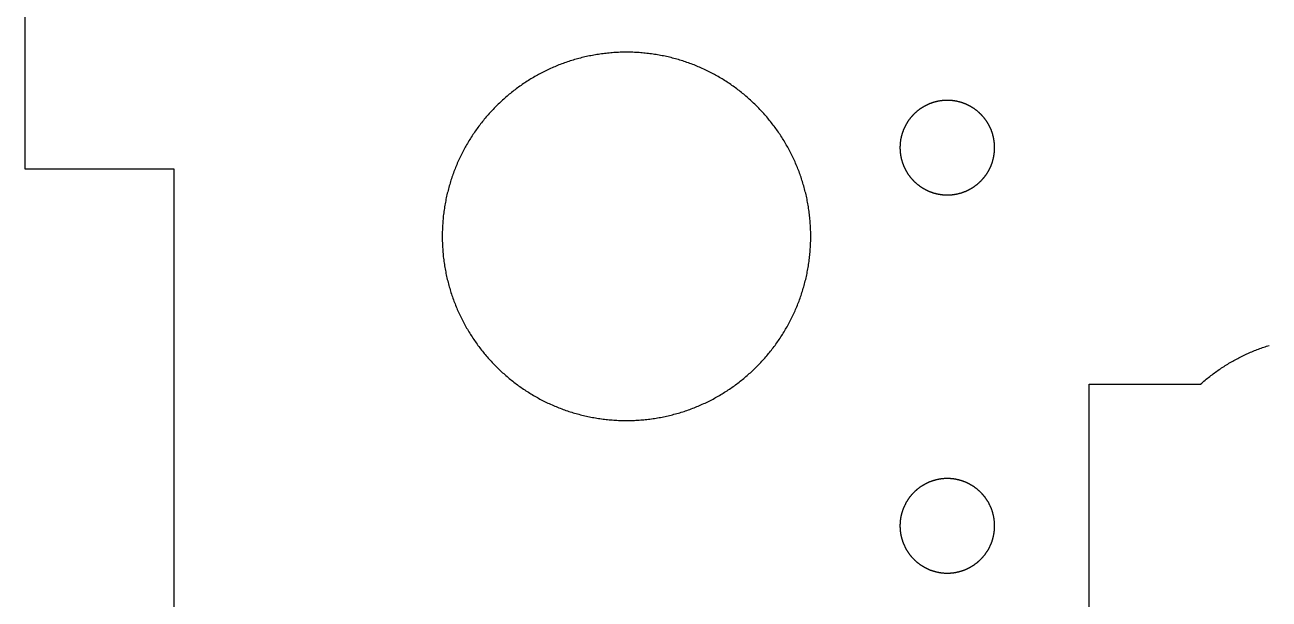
# Model space of a CAD drawing. Extents: x -13 to 42, y 40.2 to 95.2.
# Drawn here: x -13 to 13.3, y 66.2 to 78.35 of the extents above; entities that cross this region are included whole.
import ezdxf

# ---------------------------------------------------------------- set-up
doc = ezdxf.new("R2010")
doc.units = 0
doc.layers.get('0').update_dxf_attribs({"linetype": 'CONTINUOUS'})

msp = doc.modelspace()

# ---------------------------------------------------------------- linework, layer by layer
at = {"color": 7}
for points in [[(11, 92.25), (11, 95.25), (-13, 95.25), (-13, 75.3), (-9.85, 75.3), (-9.85, 60.2), (-13, 60.2), (-13, 47.25), (5, 47.25), (5, 44.25)], [(-1.067, 77.689), (-1.099, 77.682), (-1.13, 77.675), (-1.162, 77.668), (-1.193, 77.661), (-1.224, 77.653), (-1.255, 77.645), (-1.287, 77.637), (-1.318, 77.629), (-1.348, 77.62), (-1.379, 77.611), (-1.41, 77.602), (-1.44, 77.593), (-1.471, 77.583), (-1.501, 77.573), (-1.531, 77.563), (-1.561, 77.553), (-1.591, 77.542), (-1.621, 77.532), (-1.651, 77.521), (-1.681, 77.509), (-1.71, 77.498), (-1.74, 77.486), (-1.769, 77.474), (-1.798, 77.462)], [(-0.282, 77.768), (-0.316, 77.768), (-0.349, 77.767), (-0.383, 77.767), (-0.416, 77.766), (-0.449, 77.764), (-0.483, 77.763), (-0.516, 77.761), (-0.549, 77.759), (-0.582, 77.757), (-0.615, 77.754), (-0.648, 77.751), (-0.68, 77.748), (-0.713, 77.744), (-0.746, 77.741), (-0.778, 77.737), (-0.811, 77.732), (-0.843, 77.728), (-0.875, 77.723), (-0.907, 77.718), (-0.94, 77.713), (-0.972, 77.707), (-1.003, 77.701), (-1.035, 77.695), (-1.067, 77.689)], [(0.503, 77.689), (0.471, 77.695), (0.439, 77.701), (0.407, 77.707), (0.375, 77.713), (0.343, 77.718), (0.311, 77.723), (0.279, 77.728), (0.246, 77.732), (0.214, 77.737), (0.181, 77.741), (0.149, 77.744), (0.116, 77.748), (0.083, 77.751), (0.051, 77.754), (0.018, 77.757), (-0.015, 77.759), (-0.048, 77.761), (-0.082, 77.763), (-0.115, 77.764), (-0.148, 77.766), (-0.182, 77.767), (-0.215, 77.767), (-0.248, 77.768), (-0.282, 77.768)], [(1.234, 77.462), (1.205, 77.474), (1.176, 77.486), (1.146, 77.498), (1.117, 77.509), (1.087, 77.521), (1.057, 77.532), (1.027, 77.542), (0.997, 77.553), (0.967, 77.563), (0.937, 77.573), (0.907, 77.583), (0.876, 77.593), (0.846, 77.602), (0.815, 77.611), (0.784, 77.62), (0.753, 77.629), (0.722, 77.637), (0.691, 77.645), (0.66, 77.653), (0.629, 77.661), (0.598, 77.668), (0.566, 77.675), (0.535, 77.682), (0.503, 77.689)], [(-1.798, 77.462), (-1.827, 77.449), (-1.856, 77.437), (-1.885, 77.424), (-1.914, 77.411), (-1.942, 77.397), (-1.971, 77.384), (-1.999, 77.37), (-2.027, 77.356), (-2.055, 77.342), (-2.083, 77.327), (-2.111, 77.313), (-2.139, 77.298), (-2.166, 77.283), (-2.194, 77.267), (-2.221, 77.252), (-2.248, 77.236), (-2.275, 77.22), (-2.302, 77.204), (-2.328, 77.188), (-2.355, 77.171), (-2.381, 77.154), (-2.408, 77.137), (-2.434, 77.12), (-2.46, 77.103)], [(1.896, 77.103), (1.87, 77.12), (1.844, 77.137), (1.817, 77.154), (1.791, 77.171), (1.764, 77.188), (1.738, 77.204), (1.711, 77.22), (1.684, 77.236), (1.657, 77.252), (1.629, 77.267), (1.602, 77.283), (1.575, 77.298), (1.547, 77.313), (1.519, 77.327), (1.491, 77.342), (1.463, 77.356), (1.435, 77.37), (1.407, 77.384), (1.378, 77.397), (1.35, 77.411), (1.321, 77.424), (1.292, 77.437), (1.263, 77.449), (1.234, 77.462)], [(-2.46, 77.103), (-2.486, 77.085), (-2.511, 77.067), (-2.537, 77.049), (-2.562, 77.031), (-2.587, 77.013), (-2.613, 76.994), (-2.637, 76.975), (-2.662, 76.956), (-2.687, 76.937), (-2.711, 76.918), (-2.736, 76.898), (-2.76, 76.879), (-2.784, 76.859), (-2.807, 76.838), (-2.831, 76.818), (-2.855, 76.798), (-2.878, 76.777), (-2.901, 76.756), (-2.924, 76.735), (-2.947, 76.714), (-2.969, 76.692), (-2.992, 76.671), (-3.014, 76.649), (-3.036, 76.627)], [(2.472, 76.627), (2.45, 76.649), (2.428, 76.671), (2.405, 76.692), (2.383, 76.714), (2.36, 76.735), (2.337, 76.756), (2.314, 76.777), (2.29, 76.798), (2.267, 76.818), (2.243, 76.838), (2.219, 76.859), (2.196, 76.879), (2.171, 76.898), (2.147, 76.918), (2.123, 76.937), (2.098, 76.956), (2.073, 76.975), (2.048, 76.994), (2.023, 77.013), (1.998, 77.031), (1.973, 77.049), (1.947, 77.067), (1.921, 77.085), (1.896, 77.103)], [(-3.036, 76.627), (-3.058, 76.605), (-3.08, 76.583), (-3.102, 76.56), (-3.123, 76.538), (-3.144, 76.515), (-3.165, 76.492), (-3.186, 76.469), (-3.207, 76.445), (-3.227, 76.422), (-3.248, 76.398), (-3.268, 76.374), (-3.288, 76.351), (-3.307, 76.326), (-3.327, 76.302), (-3.346, 76.278), (-3.366, 76.253), (-3.384, 76.228), (-3.403, 76.203), (-3.422, 76.178), (-3.44, 76.153), (-3.458, 76.128), (-3.476, 76.102), (-3.494, 76.076), (-3.512, 76.051)], [(2.948, 76.051), (2.93, 76.076), (2.912, 76.102), (2.894, 76.128), (2.876, 76.153), (2.858, 76.178), (2.839, 76.203), (2.82, 76.228), (2.801, 76.253), (2.782, 76.278), (2.763, 76.302), (2.743, 76.326), (2.723, 76.351), (2.704, 76.374), (2.683, 76.398), (2.663, 76.422), (2.643, 76.445), (2.622, 76.469), (2.601, 76.492), (2.58, 76.515), (2.559, 76.538), (2.537, 76.56), (2.516, 76.583), (2.494, 76.605), (2.472, 76.627)], [(5.941, 76.579), (5.934, 76.575), (5.928, 76.57), (5.921, 76.565), (5.915, 76.561), (5.908, 76.556), (5.902, 76.551), (5.895, 76.547), (5.889, 76.542), (5.883, 76.537), (5.876, 76.532), (5.87, 76.527), (5.864, 76.522), (5.858, 76.517), (5.852, 76.511), (5.846, 76.506), (5.84, 76.501), (5.834, 76.496), (5.828, 76.49), (5.822, 76.485), (5.816, 76.479), (5.81, 76.474), (5.804, 76.468), (5.799, 76.463), (5.793, 76.457)], [(6.111, 76.671), (6.103, 76.668), (6.096, 76.665), (6.088, 76.662), (6.081, 76.658), (6.074, 76.655), (6.066, 76.651), (6.059, 76.648), (6.052, 76.644), (6.045, 76.641), (6.038, 76.637), (6.03, 76.633), (6.023, 76.629), (6.016, 76.625), (6.009, 76.621), (6.002, 76.618), (5.995, 76.613), (5.988, 76.609), (5.981, 76.605), (5.975, 76.601), (5.968, 76.597), (5.961, 76.592), (5.954, 76.588), (5.948, 76.584), (5.941, 76.579)], [(6.298, 76.73), (6.29, 76.728), (6.282, 76.726), (6.274, 76.724), (6.266, 76.722), (6.258, 76.721), (6.25, 76.719), (6.242, 76.716), (6.234, 76.714), (6.226, 76.712), (6.218, 76.71), (6.21, 76.707), (6.203, 76.705), (6.195, 76.703), (6.187, 76.7), (6.179, 76.697), (6.172, 76.695), (6.164, 76.692), (6.156, 76.689), (6.149, 76.686), (6.141, 76.684), (6.133, 76.681), (6.126, 76.678), (6.118, 76.675), (6.111, 76.671)], [(6.5, 76.75), (6.491, 76.75), (6.483, 76.75), (6.474, 76.75), (6.466, 76.749), (6.457, 76.749), (6.449, 76.749), (6.44, 76.748), (6.432, 76.748), (6.423, 76.747), (6.415, 76.746), (6.406, 76.746), (6.398, 76.745), (6.389, 76.744), (6.381, 76.743), (6.373, 76.742), (6.364, 76.741), (6.356, 76.74), (6.348, 76.738), (6.339, 76.737), (6.331, 76.736), (6.323, 76.734), (6.315, 76.733), (6.307, 76.731), (6.298, 76.73)], [(6.702, 76.73), (6.693, 76.731), (6.685, 76.733), (6.677, 76.734), (6.669, 76.736), (6.661, 76.737), (6.652, 76.738), (6.644, 76.74), (6.636, 76.741), (6.627, 76.742), (6.619, 76.743), (6.611, 76.744), (6.602, 76.745), (6.594, 76.746), (6.585, 76.746), (6.577, 76.747), (6.568, 76.748), (6.56, 76.748), (6.551, 76.749), (6.543, 76.749), (6.534, 76.749), (6.526, 76.75), (6.517, 76.75), (6.509, 76.75), (6.5, 76.75)], [(6.889, 76.671), (6.882, 76.675), (6.874, 76.678), (6.867, 76.681), (6.859, 76.684), (6.851, 76.686), (6.844, 76.689), (6.836, 76.692), (6.828, 76.695), (6.821, 76.697), (6.813, 76.7), (6.805, 76.703), (6.797, 76.705), (6.79, 76.707), (6.782, 76.71), (6.774, 76.712), (6.766, 76.714), (6.758, 76.716), (6.75, 76.719), (6.742, 76.721), (6.734, 76.722), (6.726, 76.724), (6.718, 76.726), (6.71, 76.728), (6.702, 76.73)], [(7.059, 76.579), (7.052, 76.584), (7.046, 76.588), (7.039, 76.592), (7.032, 76.597), (7.025, 76.601), (7.019, 76.605), (7.012, 76.609), (7.005, 76.613), (6.998, 76.618), (6.991, 76.621), (6.984, 76.625), (6.977, 76.629), (6.97, 76.633), (6.962, 76.637), (6.955, 76.641), (6.948, 76.644), (6.941, 76.648), (6.934, 76.651), (6.926, 76.655), (6.919, 76.658), (6.912, 76.662), (6.904, 76.665), (6.897, 76.668), (6.889, 76.671)], [(7.207, 76.457), (7.201, 76.463), (7.196, 76.468), (7.19, 76.474), (7.184, 76.479), (7.178, 76.485), (7.172, 76.49), (7.166, 76.496), (7.16, 76.501), (7.154, 76.506), (7.148, 76.511), (7.142, 76.517), (7.136, 76.522), (7.13, 76.527), (7.124, 76.532), (7.117, 76.537), (7.111, 76.542), (7.105, 76.547), (7.098, 76.551), (7.092, 76.556), (7.085, 76.561), (7.079, 76.565), (7.072, 76.57), (7.066, 76.575), (7.059, 76.579)], [(5.671, 76.309), (5.666, 76.302), (5.662, 76.296), (5.658, 76.289), (5.653, 76.282), (5.649, 76.275), (5.645, 76.269), (5.641, 76.262), (5.637, 76.255), (5.632, 76.248), (5.629, 76.241), (5.625, 76.234), (5.621, 76.227), (5.617, 76.22), (5.613, 76.212), (5.609, 76.205), (5.606, 76.198), (5.602, 76.191), (5.599, 76.184), (5.595, 76.176), (5.592, 76.169), (5.588, 76.162), (5.585, 76.154), (5.582, 76.147), (5.579, 76.139)], [(5.793, 76.457), (5.787, 76.451), (5.782, 76.446), (5.776, 76.44), (5.771, 76.434), (5.765, 76.428), (5.76, 76.422), (5.754, 76.416), (5.749, 76.41), (5.744, 76.404), (5.739, 76.398), (5.733, 76.392), (5.728, 76.386), (5.723, 76.38), (5.718, 76.374), (5.713, 76.367), (5.708, 76.361), (5.703, 76.355), (5.699, 76.348), (5.694, 76.342), (5.689, 76.335), (5.684, 76.329), (5.68, 76.322), (5.675, 76.316), (5.671, 76.309)], [(7.329, 76.309), (7.325, 76.316), (7.32, 76.322), (7.316, 76.329), (7.311, 76.335), (7.306, 76.342), (7.301, 76.348), (7.297, 76.355), (7.292, 76.361), (7.287, 76.367), (7.282, 76.374), (7.277, 76.38), (7.272, 76.386), (7.267, 76.392), (7.261, 76.398), (7.256, 76.404), (7.251, 76.41), (7.246, 76.416), (7.24, 76.422), (7.235, 76.428), (7.229, 76.434), (7.224, 76.44), (7.218, 76.446), (7.213, 76.451), (7.207, 76.457)], [(7.421, 76.139), (7.418, 76.147), (7.415, 76.154), (7.412, 76.162), (7.408, 76.169), (7.405, 76.176), (7.401, 76.184), (7.398, 76.191), (7.394, 76.198), (7.391, 76.205), (7.387, 76.212), (7.383, 76.22), (7.379, 76.227), (7.375, 76.234), (7.371, 76.241), (7.368, 76.248), (7.363, 76.255), (7.359, 76.262), (7.355, 76.269), (7.351, 76.275), (7.347, 76.282), (7.342, 76.289), (7.338, 76.296), (7.334, 76.302), (7.329, 76.309)], [(-3.512, 76.051), (-3.529, 76.025), (-3.546, 75.999), (-3.563, 75.972), (-3.58, 75.946), (-3.597, 75.919), (-3.613, 75.893), (-3.629, 75.866), (-3.645, 75.839), (-3.661, 75.812), (-3.677, 75.784), (-3.692, 75.757), (-3.707, 75.73), (-3.722, 75.702), (-3.737, 75.674), (-3.751, 75.646), (-3.765, 75.618), (-3.779, 75.59), (-3.793, 75.562), (-3.807, 75.533), (-3.82, 75.505), (-3.833, 75.476), (-3.846, 75.447), (-3.859, 75.418), (-3.871, 75.389)], [(3.307, 75.389), (3.294, 75.418), (3.282, 75.447), (3.269, 75.476), (3.256, 75.505), (3.242, 75.533), (3.229, 75.562), (3.215, 75.59), (3.201, 75.618), (3.187, 75.646), (3.172, 75.674), (3.158, 75.702), (3.143, 75.73), (3.128, 75.757), (3.112, 75.784), (3.097, 75.812), (3.081, 75.839), (3.065, 75.866), (3.049, 75.893), (3.033, 75.919), (3.016, 75.946), (2.999, 75.972), (2.982, 75.999), (2.965, 76.025), (2.948, 76.051)], [(5.579, 76.139), (5.575, 76.132), (5.572, 76.124), (5.569, 76.117), (5.566, 76.109), (5.564, 76.101), (5.561, 76.094), (5.558, 76.086), (5.555, 76.078), (5.553, 76.071), (5.55, 76.063), (5.547, 76.055), (5.545, 76.047), (5.543, 76.04), (5.54, 76.032), (5.538, 76.024), (5.536, 76.016), (5.534, 76.008), (5.531, 76), (5.529, 75.992), (5.528, 75.984), (5.526, 75.976), (5.524, 75.968), (5.522, 75.96), (5.52, 75.952)], [(7.48, 75.952), (7.478, 75.96), (7.476, 75.968), (7.474, 75.976), (7.472, 75.984), (7.471, 75.992), (7.469, 76), (7.466, 76.008), (7.464, 76.016), (7.462, 76.024), (7.46, 76.032), (7.457, 76.04), (7.455, 76.047), (7.453, 76.055), (7.45, 76.063), (7.447, 76.071), (7.445, 76.078), (7.442, 76.086), (7.439, 76.094), (7.436, 76.101), (7.434, 76.109), (7.431, 76.117), (7.428, 76.124), (7.425, 76.132), (7.421, 76.139)], [(5.52, 75.952), (5.519, 75.943), (5.517, 75.935), (5.516, 75.927), (5.514, 75.919), (5.513, 75.911), (5.512, 75.902), (5.51, 75.894), (5.509, 75.886), (5.508, 75.877), (5.507, 75.869), (5.506, 75.861), (5.505, 75.852), (5.504, 75.844), (5.504, 75.835), (5.503, 75.827), (5.502, 75.818), (5.502, 75.81), (5.501, 75.801), (5.501, 75.793), (5.501, 75.784), (5.5, 75.776), (5.5, 75.767), (5.5, 75.759), (5.5, 75.75)], [(7.5, 75.75), (7.5, 75.759), (7.5, 75.767), (7.5, 75.776), (7.499, 75.784), (7.499, 75.793), (7.499, 75.801), (7.498, 75.81), (7.498, 75.818), (7.497, 75.827), (7.496, 75.835), (7.496, 75.844), (7.495, 75.852), (7.494, 75.861), (7.493, 75.869), (7.492, 75.877), (7.491, 75.886), (7.49, 75.894), (7.488, 75.902), (7.487, 75.911), (7.486, 75.919), (7.484, 75.927), (7.483, 75.935), (7.481, 75.943), (7.48, 75.952)], [(5.5, 75.75), (5.5, 75.741), (5.5, 75.733), (5.5, 75.724), (5.501, 75.716), (5.501, 75.707), (5.501, 75.699), (5.502, 75.69), (5.502, 75.682), (5.503, 75.673), (5.504, 75.665), (5.504, 75.656), (5.505, 75.648), (5.506, 75.639), (5.507, 75.631), (5.508, 75.623), (5.509, 75.614), (5.51, 75.606), (5.512, 75.598), (5.513, 75.589), (5.514, 75.581), (5.516, 75.573), (5.517, 75.565), (5.519, 75.557), (5.52, 75.548)], [(5.52, 75.548), (5.522, 75.54), (5.524, 75.532), (5.526, 75.524), (5.528, 75.516), (5.529, 75.508), (5.531, 75.5), (5.534, 75.492), (5.536, 75.484), (5.538, 75.476), (5.54, 75.468), (5.543, 75.46), (5.545, 75.453), (5.547, 75.445), (5.55, 75.437), (5.553, 75.429), (5.555, 75.422), (5.558, 75.414), (5.561, 75.406), (5.564, 75.399), (5.566, 75.391), (5.569, 75.383), (5.572, 75.376), (5.575, 75.368), (5.579, 75.361)], [(7.421, 75.361), (7.425, 75.368), (7.428, 75.376), (7.431, 75.383), (7.434, 75.391), (7.436, 75.399), (7.439, 75.406), (7.442, 75.414), (7.445, 75.422), (7.447, 75.429), (7.45, 75.437), (7.453, 75.445), (7.455, 75.453), (7.457, 75.46), (7.46, 75.468), (7.462, 75.476), (7.464, 75.484), (7.466, 75.492), (7.469, 75.5), (7.471, 75.508), (7.472, 75.516), (7.474, 75.524), (7.476, 75.532), (7.478, 75.54), (7.48, 75.548)], [(7.48, 75.548), (7.481, 75.557), (7.483, 75.565), (7.484, 75.573), (7.486, 75.581), (7.487, 75.589), (7.488, 75.598), (7.49, 75.606), (7.491, 75.614), (7.492, 75.623), (7.493, 75.631), (7.494, 75.639), (7.495, 75.648), (7.496, 75.656), (7.496, 75.665), (7.497, 75.673), (7.498, 75.682), (7.498, 75.69), (7.499, 75.699), (7.499, 75.707), (7.499, 75.716), (7.5, 75.724), (7.5, 75.733), (7.5, 75.741), (7.5, 75.75)], [(-3.871, 75.389), (-3.883, 75.36), (-3.895, 75.331), (-3.907, 75.301), (-3.918, 75.272), (-3.93, 75.242), (-3.941, 75.212), (-3.952, 75.182), (-3.962, 75.152), (-3.972, 75.122), (-3.983, 75.092), (-3.992, 75.062), (-4.002, 75.031), (-4.011, 75.001), (-4.02, 74.97), (-4.029, 74.939), (-4.038, 74.908), (-4.046, 74.877), (-4.054, 74.846), (-4.062, 74.815), (-4.07, 74.784), (-4.077, 74.753), (-4.084, 74.721), (-4.091, 74.69), (-4.098, 74.658)], [(3.534, 74.658), (3.527, 74.69), (3.52, 74.721), (3.513, 74.753), (3.506, 74.784), (3.498, 74.815), (3.49, 74.846), (3.482, 74.877), (3.474, 74.908), (3.465, 74.939), (3.456, 74.97), (3.447, 75.001), (3.438, 75.031), (3.428, 75.062), (3.418, 75.092), (3.408, 75.122), (3.398, 75.152), (3.387, 75.182), (3.377, 75.212), (3.366, 75.242), (3.354, 75.272), (3.343, 75.301), (3.331, 75.331), (3.319, 75.36), (3.307, 75.389)], [(5.579, 75.361), (5.582, 75.353), (5.585, 75.346), (5.588, 75.338), (5.592, 75.331), (5.595, 75.324), (5.599, 75.316), (5.602, 75.309), (5.606, 75.302), (5.609, 75.295), (5.613, 75.288), (5.617, 75.28), (5.621, 75.273), (5.625, 75.266), (5.629, 75.259), (5.632, 75.252), (5.637, 75.245), (5.641, 75.238), (5.645, 75.231), (5.649, 75.225), (5.653, 75.218), (5.658, 75.211), (5.662, 75.204), (5.666, 75.198), (5.671, 75.191)], [(7.329, 75.191), (7.334, 75.198), (7.338, 75.204), (7.342, 75.211), (7.347, 75.218), (7.351, 75.225), (7.355, 75.231), (7.359, 75.238), (7.363, 75.245), (7.368, 75.252), (7.371, 75.259), (7.375, 75.266), (7.379, 75.273), (7.383, 75.28), (7.387, 75.288), (7.391, 75.295), (7.394, 75.302), (7.398, 75.309), (7.401, 75.316), (7.405, 75.324), (7.408, 75.331), (7.412, 75.338), (7.415, 75.346), (7.418, 75.353), (7.421, 75.361)], [(5.671, 75.191), (5.675, 75.184), (5.68, 75.178), (5.684, 75.171), (5.689, 75.165), (5.694, 75.158), (5.699, 75.152), (5.703, 75.145), (5.708, 75.139), (5.713, 75.133), (5.718, 75.126), (5.723, 75.12), (5.728, 75.114), (5.733, 75.108), (5.739, 75.102), (5.744, 75.096), (5.749, 75.09), (5.754, 75.084), (5.76, 75.078), (5.765, 75.072), (5.771, 75.066), (5.776, 75.06), (5.782, 75.054), (5.787, 75.049), (5.793, 75.043)], [(5.793, 75.043), (5.799, 75.037), (5.804, 75.032), (5.81, 75.026), (5.816, 75.021), (5.822, 75.015), (5.828, 75.01), (5.834, 75.004), (5.84, 74.999), (5.846, 74.994), (5.852, 74.989), (5.858, 74.983), (5.864, 74.978), (5.87, 74.973), (5.876, 74.968), (5.883, 74.963), (5.889, 74.958), (5.895, 74.953), (5.902, 74.949), (5.908, 74.944), (5.915, 74.939), (5.921, 74.934), (5.928, 74.93), (5.934, 74.925), (5.941, 74.921)], [(7.059, 74.921), (7.066, 74.925), (7.072, 74.93), (7.079, 74.934), (7.085, 74.939), (7.092, 74.944), (7.098, 74.949), (7.105, 74.953), (7.111, 74.958), (7.117, 74.963), (7.124, 74.968), (7.13, 74.973), (7.136, 74.978), (7.142, 74.983), (7.148, 74.989), (7.154, 74.994), (7.16, 74.999), (7.166, 75.004), (7.172, 75.01), (7.178, 75.015), (7.184, 75.021), (7.19, 75.026), (7.196, 75.032), (7.201, 75.037), (7.207, 75.043)], [(7.207, 75.043), (7.213, 75.049), (7.218, 75.054), (7.224, 75.06), (7.229, 75.066), (7.235, 75.072), (7.24, 75.078), (7.246, 75.084), (7.251, 75.09), (7.256, 75.096), (7.261, 75.102), (7.267, 75.108), (7.272, 75.114), (7.277, 75.12), (7.282, 75.126), (7.287, 75.133), (7.292, 75.139), (7.297, 75.145), (7.301, 75.152), (7.306, 75.158), (7.311, 75.165), (7.316, 75.171), (7.32, 75.178), (7.325, 75.184), (7.329, 75.191)], [(5.941, 74.921), (5.948, 74.916), (5.954, 74.912), (5.961, 74.908), (5.968, 74.903), (5.975, 74.899), (5.981, 74.895), (5.988, 74.891), (5.995, 74.887), (6.002, 74.882), (6.009, 74.879), (6.016, 74.875), (6.023, 74.871), (6.03, 74.867), (6.038, 74.863), (6.045, 74.859), (6.052, 74.856), (6.059, 74.852), (6.066, 74.849), (6.074, 74.845), (6.081, 74.842), (6.088, 74.838), (6.096, 74.835), (6.103, 74.832), (6.111, 74.829)], [(6.111, 74.829), (6.118, 74.825), (6.126, 74.822), (6.133, 74.819), (6.141, 74.816), (6.149, 74.814), (6.156, 74.811), (6.164, 74.808), (6.172, 74.805), (6.179, 74.803), (6.187, 74.8), (6.195, 74.797), (6.203, 74.795), (6.21, 74.793), (6.218, 74.79), (6.226, 74.788), (6.234, 74.786), (6.242, 74.784), (6.25, 74.781), (6.258, 74.779), (6.266, 74.777), (6.274, 74.776), (6.282, 74.774), (6.29, 74.772), (6.298, 74.77)], [(6.298, 74.77), (6.307, 74.769), (6.315, 74.767), (6.323, 74.766), (6.331, 74.764), (6.339, 74.763), (6.348, 74.762), (6.356, 74.76), (6.364, 74.759), (6.373, 74.758), (6.381, 74.757), (6.389, 74.756), (6.398, 74.755), (6.406, 74.754), (6.415, 74.754), (6.423, 74.753), (6.432, 74.752), (6.44, 74.752), (6.449, 74.751), (6.457, 74.751), (6.466, 74.751), (6.474, 74.75), (6.483, 74.75), (6.491, 74.75), (6.5, 74.75)], [(6.5, 74.75), (6.509, 74.75), (6.517, 74.75), (6.526, 74.75), (6.534, 74.751), (6.543, 74.751), (6.551, 74.751), (6.56, 74.752), (6.568, 74.752), (6.577, 74.753), (6.585, 74.754), (6.594, 74.754), (6.602, 74.755), (6.611, 74.756), (6.619, 74.757), (6.627, 74.758), (6.636, 74.759), (6.644, 74.76), (6.652, 74.762), (6.661, 74.763), (6.669, 74.764), (6.677, 74.766), (6.685, 74.767), (6.693, 74.769), (6.702, 74.77)], [(6.702, 74.77), (6.71, 74.772), (6.718, 74.774), (6.726, 74.776), (6.734, 74.777), (6.742, 74.779), (6.75, 74.781), (6.758, 74.784), (6.766, 74.786), (6.774, 74.788), (6.782, 74.79), (6.79, 74.793), (6.797, 74.795), (6.805, 74.797), (6.813, 74.8), (6.821, 74.803), (6.828, 74.805), (6.836, 74.808), (6.844, 74.811), (6.851, 74.814), (6.859, 74.816), (6.867, 74.819), (6.874, 74.822), (6.882, 74.825), (6.889, 74.829)], [(6.889, 74.829), (6.897, 74.832), (6.904, 74.835), (6.912, 74.838), (6.919, 74.842), (6.926, 74.845), (6.934, 74.849), (6.941, 74.852), (6.948, 74.856), (6.955, 74.859), (6.962, 74.863), (6.97, 74.867), (6.977, 74.871), (6.984, 74.875), (6.991, 74.879), (6.998, 74.882), (7.005, 74.887), (7.012, 74.891), (7.019, 74.895), (7.025, 74.899), (7.032, 74.903), (7.039, 74.908), (7.046, 74.912), (7.052, 74.916), (7.059, 74.921)], [(-4.098, 74.658), (-4.104, 74.626), (-4.11, 74.594), (-4.116, 74.562), (-4.122, 74.53), (-4.127, 74.498), (-4.132, 74.466), (-4.137, 74.434), (-4.142, 74.401), (-4.146, 74.369), (-4.15, 74.336), (-4.154, 74.304), (-4.157, 74.271), (-4.16, 74.238), (-4.163, 74.206), (-4.166, 74.173), (-4.168, 74.14), (-4.17, 74.107), (-4.172, 74.073), (-4.174, 74.04), (-4.175, 74.007), (-4.176, 73.973), (-4.177, 73.94), (-4.177, 73.907), (-4.177, 73.873)], [(3.613, 73.873), (3.613, 73.907), (3.612, 73.94), (3.612, 73.973), (3.611, 74.007), (3.609, 74.04), (3.608, 74.073), (3.606, 74.107), (3.604, 74.14), (3.602, 74.173), (3.599, 74.206), (3.596, 74.238), (3.593, 74.271), (3.589, 74.304), (3.586, 74.336), (3.582, 74.369), (3.577, 74.401), (3.573, 74.434), (3.568, 74.466), (3.563, 74.498), (3.558, 74.53), (3.552, 74.562), (3.546, 74.594), (3.54, 74.626), (3.534, 74.658)], [(-4.177, 73.873), (-4.177, 73.839), (-4.177, 73.806), (-4.176, 73.772), (-4.175, 73.739), (-4.174, 73.706), (-4.172, 73.672), (-4.17, 73.639), (-4.168, 73.606), (-4.166, 73.573), (-4.163, 73.54), (-4.16, 73.507), (-4.157, 73.475), (-4.154, 73.442), (-4.15, 73.409), (-4.146, 73.377), (-4.142, 73.344), (-4.137, 73.312), (-4.132, 73.28), (-4.127, 73.248), (-4.122, 73.215), (-4.116, 73.183), (-4.11, 73.152), (-4.104, 73.12), (-4.098, 73.088)], [(3.534, 73.088), (3.54, 73.12), (3.546, 73.152), (3.552, 73.183), (3.558, 73.215), (3.563, 73.248), (3.568, 73.28), (3.573, 73.312), (3.577, 73.344), (3.582, 73.377), (3.586, 73.409), (3.589, 73.442), (3.593, 73.475), (3.596, 73.507), (3.599, 73.54), (3.602, 73.573), (3.604, 73.606), (3.606, 73.639), (3.608, 73.672), (3.609, 73.706), (3.611, 73.739), (3.612, 73.772), (3.612, 73.806), (3.613, 73.839), (3.613, 73.873)], [(-4.098, 73.088), (-4.091, 73.056), (-4.084, 73.025), (-4.077, 72.993), (-4.07, 72.962), (-4.062, 72.931), (-4.054, 72.9), (-4.046, 72.868), (-4.038, 72.837), (-4.029, 72.807), (-4.02, 72.776), (-4.011, 72.745), (-4.002, 72.715), (-3.992, 72.684), (-3.983, 72.654), (-3.972, 72.624), (-3.962, 72.594), (-3.952, 72.564), (-3.941, 72.534), (-3.93, 72.504), (-3.918, 72.474), (-3.907, 72.445), (-3.895, 72.415), (-3.883, 72.386), (-3.871, 72.357)], [(3.307, 72.357), (3.319, 72.386), (3.331, 72.415), (3.343, 72.445), (3.354, 72.474), (3.366, 72.504), (3.377, 72.534), (3.387, 72.564), (3.398, 72.594), (3.408, 72.624), (3.418, 72.654), (3.428, 72.684), (3.438, 72.715), (3.447, 72.745), (3.456, 72.776), (3.465, 72.807), (3.474, 72.837), (3.482, 72.868), (3.49, 72.9), (3.498, 72.931), (3.506, 72.962), (3.513, 72.993), (3.52, 73.025), (3.527, 73.056), (3.534, 73.088)], [(-3.871, 72.357), (-3.859, 72.328), (-3.846, 72.299), (-3.833, 72.27), (-3.82, 72.241), (-3.807, 72.213), (-3.793, 72.184), (-3.779, 72.156), (-3.765, 72.128), (-3.751, 72.1), (-3.737, 72.072), (-3.722, 72.044), (-3.707, 72.016), (-3.692, 71.989), (-3.677, 71.961), (-3.661, 71.934), (-3.645, 71.907), (-3.629, 71.88), (-3.613, 71.853), (-3.597, 71.827), (-3.58, 71.8), (-3.563, 71.774), (-3.546, 71.747), (-3.529, 71.721), (-3.512, 71.695)], [(2.948, 71.695), (2.965, 71.721), (2.982, 71.747), (2.999, 71.774), (3.016, 71.8), (3.033, 71.827), (3.049, 71.853), (3.065, 71.88), (3.081, 71.907), (3.097, 71.934), (3.112, 71.961), (3.128, 71.989), (3.143, 72.016), (3.158, 72.044), (3.172, 72.072), (3.187, 72.1), (3.201, 72.128), (3.215, 72.156), (3.229, 72.184), (3.242, 72.213), (3.256, 72.241), (3.269, 72.27), (3.282, 72.299), (3.294, 72.328), (3.307, 72.357)], [(-3.512, 71.695), (-3.494, 71.669), (-3.476, 71.644), (-3.458, 71.618), (-3.44, 71.593), (-3.422, 71.568), (-3.403, 71.542), (-3.384, 71.518), (-3.366, 71.493), (-3.346, 71.468), (-3.327, 71.444), (-3.307, 71.419), (-3.288, 71.395), (-3.268, 71.371), (-3.248, 71.348), (-3.227, 71.324), (-3.207, 71.3), (-3.186, 71.277), (-3.165, 71.254), (-3.144, 71.231), (-3.123, 71.208), (-3.102, 71.186), (-3.08, 71.163), (-3.058, 71.141), (-3.036, 71.119)], [(2.472, 71.119), (2.494, 71.141), (2.516, 71.163), (2.537, 71.186), (2.559, 71.208), (2.58, 71.231), (2.601, 71.254), (2.622, 71.277), (2.643, 71.3), (2.663, 71.324), (2.683, 71.348), (2.704, 71.371), (2.723, 71.395), (2.743, 71.419), (2.763, 71.444), (2.782, 71.468), (2.801, 71.493), (2.82, 71.518), (2.839, 71.542), (2.858, 71.568), (2.876, 71.593), (2.894, 71.618), (2.912, 71.644), (2.93, 71.669), (2.948, 71.695)], [(13.106, 71.5), (13.134, 71.51), (13.162, 71.52), (13.191, 71.53), (13.219, 71.54), (13.247, 71.549), (13.276, 71.559), (13.304, 71.568)], [(12.454, 71.188), (12.48, 71.203), (12.506, 71.218), (12.533, 71.233), (12.559, 71.248), (12.586, 71.263), (12.613, 71.277), (12.639, 71.292), (12.666, 71.306), (12.693, 71.319), (12.72, 71.333), (12.747, 71.346), (12.774, 71.359), (12.802, 71.372), (12.829, 71.385), (12.856, 71.397), (12.884, 71.41), (12.911, 71.422), (12.939, 71.434), (12.967, 71.445), (12.995, 71.457), (13.022, 71.468), (13.05, 71.479), (13.078, 71.489), (13.106, 71.5)], [(-3.036, 71.119), (-3.014, 71.097), (-2.992, 71.075), (-2.969, 71.053), (-2.947, 71.032), (-2.924, 71.011), (-2.901, 70.99), (-2.878, 70.969), (-2.855, 70.948), (-2.831, 70.928), (-2.807, 70.907), (-2.784, 70.887), (-2.76, 70.867), (-2.736, 70.848), (-2.711, 70.828), (-2.687, 70.809), (-2.662, 70.79), (-2.637, 70.771), (-2.613, 70.752), (-2.587, 70.733), (-2.562, 70.715), (-2.537, 70.697), (-2.511, 70.679), (-2.486, 70.661), (-2.46, 70.643)], [(1.896, 70.643), (1.921, 70.661), (1.947, 70.679), (1.973, 70.697), (1.998, 70.715), (2.023, 70.733), (2.048, 70.752), (2.073, 70.771), (2.098, 70.79), (2.123, 70.809), (2.147, 70.828), (2.171, 70.848), (2.196, 70.867), (2.219, 70.887), (2.243, 70.907), (2.267, 70.928), (2.29, 70.948), (2.314, 70.969), (2.337, 70.99), (2.36, 71.011), (2.383, 71.032), (2.405, 71.053), (2.428, 71.075), (2.45, 71.097), (2.472, 71.119)], [(11.854, 70.75), (11.878, 70.771), (11.902, 70.791), (11.926, 70.812), (11.95, 70.832), (11.974, 70.851), (11.998, 70.871), (12.023, 70.891), (12.047, 70.91), (12.072, 70.929), (12.096, 70.947), (12.121, 70.966), (12.146, 70.984), (12.171, 71.002), (12.196, 71.02), (12.222, 71.038), (12.247, 71.056), (12.273, 71.073), (12.298, 71.09), (12.324, 71.107), (12.35, 71.123), (12.375, 71.14), (12.401, 71.156), (12.428, 71.172), (12.454, 71.188)], [(-2.46, 70.643), (-2.434, 70.626), (-2.408, 70.609), (-2.381, 70.592), (-2.355, 70.575), (-2.328, 70.558), (-2.302, 70.542), (-2.275, 70.526), (-2.248, 70.51), (-2.221, 70.494), (-2.194, 70.478), (-2.166, 70.463), (-2.139, 70.448), (-2.111, 70.433), (-2.083, 70.418), (-2.055, 70.404), (-2.027, 70.39), (-1.999, 70.376), (-1.971, 70.362), (-1.942, 70.348), (-1.914, 70.335), (-1.885, 70.322), (-1.856, 70.309), (-1.827, 70.296), (-1.798, 70.284)], [(1.234, 70.284), (1.263, 70.296), (1.292, 70.309), (1.321, 70.322), (1.35, 70.335), (1.378, 70.348), (1.407, 70.362), (1.435, 70.376), (1.463, 70.39), (1.491, 70.404), (1.519, 70.418), (1.547, 70.433), (1.575, 70.448), (1.602, 70.463), (1.629, 70.478), (1.657, 70.494), (1.684, 70.51), (1.711, 70.526), (1.738, 70.542), (1.764, 70.558), (1.791, 70.575), (1.817, 70.592), (1.844, 70.609), (1.87, 70.626), (1.896, 70.643)], [(11.854, 64.75), (9.5, 64.75), (9.5, 70.75), (11.854, 70.75)], [(-1.798, 70.284), (-1.769, 70.272), (-1.74, 70.26), (-1.71, 70.248), (-1.681, 70.237), (-1.651, 70.225), (-1.621, 70.214), (-1.591, 70.203), (-1.561, 70.193), (-1.531, 70.183), (-1.501, 70.172), (-1.471, 70.163), (-1.44, 70.153), (-1.41, 70.144), (-1.379, 70.135), (-1.348, 70.126), (-1.318, 70.117), (-1.287, 70.109), (-1.255, 70.101), (-1.224, 70.093), (-1.193, 70.085), (-1.162, 70.078), (-1.13, 70.071), (-1.099, 70.064), (-1.067, 70.057)], [(0.503, 70.057), (0.535, 70.064), (0.566, 70.071), (0.598, 70.078), (0.629, 70.085), (0.66, 70.093), (0.691, 70.101), (0.722, 70.109), (0.753, 70.117), (0.784, 70.126), (0.815, 70.135), (0.846, 70.144), (0.876, 70.153), (0.907, 70.163), (0.937, 70.172), (0.967, 70.183), (0.997, 70.193), (1.027, 70.203), (1.057, 70.214), (1.087, 70.225), (1.117, 70.237), (1.146, 70.248), (1.176, 70.26), (1.205, 70.272), (1.234, 70.284)], [(-1.067, 70.057), (-1.035, 70.051), (-1.003, 70.045), (-0.972, 70.039), (-0.94, 70.033), (-0.907, 70.028), (-0.875, 70.023), (-0.843, 70.018), (-0.811, 70.013), (-0.778, 70.009), (-0.746, 70.005), (-0.713, 70.002), (-0.68, 69.998), (-0.648, 69.995), (-0.615, 69.992), (-0.582, 69.989), (-0.549, 69.987), (-0.516, 69.985), (-0.483, 69.983), (-0.449, 69.981), (-0.416, 69.98), (-0.383, 69.979), (-0.349, 69.979), (-0.316, 69.978), (-0.282, 69.978)], [(-0.282, 69.978), (-0.248, 69.978), (-0.215, 69.979), (-0.182, 69.979), (-0.148, 69.98), (-0.115, 69.981), (-0.082, 69.983), (-0.048, 69.985), (-0.015, 69.987), (0.018, 69.989), (0.051, 69.992), (0.083, 69.995), (0.116, 69.998), (0.149, 70.002), (0.181, 70.005), (0.214, 70.009), (0.246, 70.013), (0.279, 70.018), (0.311, 70.023), (0.343, 70.028), (0.375, 70.033), (0.407, 70.039), (0.439, 70.045), (0.471, 70.051), (0.503, 70.057)], [(6.111, 68.671), (6.103, 68.668), (6.096, 68.665), (6.088, 68.662), (6.081, 68.658), (6.074, 68.655), (6.066, 68.651), (6.059, 68.648), (6.052, 68.644), (6.045, 68.641), (6.038, 68.637), (6.03, 68.633), (6.023, 68.629), (6.016, 68.625), (6.009, 68.621), (6.002, 68.618), (5.995, 68.613), (5.988, 68.609), (5.981, 68.605), (5.975, 68.601), (5.968, 68.597), (5.961, 68.592), (5.954, 68.588), (5.948, 68.584), (5.941, 68.579)], [(6.298, 68.73), (6.29, 68.728), (6.282, 68.726), (6.274, 68.724), (6.266, 68.722), (6.258, 68.721), (6.25, 68.719), (6.242, 68.716), (6.234, 68.714), (6.226, 68.712), (6.218, 68.71), (6.21, 68.707), (6.203, 68.705), (6.195, 68.703), (6.187, 68.7), (6.179, 68.697), (6.172, 68.695), (6.164, 68.692), (6.156, 68.689), (6.149, 68.686), (6.141, 68.684), (6.133, 68.681), (6.126, 68.678), (6.118, 68.675), (6.111, 68.671)], [(6.5, 68.75), (6.491, 68.75), (6.483, 68.75), (6.474, 68.75), (6.466, 68.749), (6.457, 68.749), (6.449, 68.749), (6.44, 68.748), (6.432, 68.748), (6.423, 68.747), (6.415, 68.746), (6.406, 68.746), (6.398, 68.745), (6.389, 68.744), (6.381, 68.743), (6.373, 68.742), (6.364, 68.741), (6.356, 68.74), (6.348, 68.738), (6.339, 68.737), (6.331, 68.736), (6.323, 68.734), (6.315, 68.733), (6.307, 68.731), (6.298, 68.73)], [(6.702, 68.73), (6.693, 68.731), (6.685, 68.733), (6.677, 68.734), (6.669, 68.736), (6.661, 68.737), (6.652, 68.738), (6.644, 68.74), (6.636, 68.741), (6.627, 68.742), (6.619, 68.743), (6.611, 68.744), (6.602, 68.745), (6.594, 68.746), (6.585, 68.746), (6.577, 68.747), (6.568, 68.748), (6.56, 68.748), (6.551, 68.749), (6.543, 68.749), (6.534, 68.749), (6.526, 68.75), (6.517, 68.75), (6.509, 68.75), (6.5, 68.75)], [(6.889, 68.671), (6.882, 68.675), (6.874, 68.678), (6.867, 68.681), (6.859, 68.684), (6.851, 68.686), (6.844, 68.689), (6.836, 68.692), (6.828, 68.695), (6.821, 68.697), (6.813, 68.7), (6.805, 68.703), (6.797, 68.705), (6.79, 68.707), (6.782, 68.71), (6.774, 68.712), (6.766, 68.714), (6.758, 68.716), (6.75, 68.719), (6.742, 68.721), (6.734, 68.722), (6.726, 68.724), (6.718, 68.726), (6.71, 68.728), (6.702, 68.73)], [(7.059, 68.579), (7.052, 68.584), (7.046, 68.588), (7.039, 68.592), (7.032, 68.597), (7.025, 68.601), (7.019, 68.605), (7.012, 68.609), (7.005, 68.613), (6.998, 68.618), (6.991, 68.621), (6.984, 68.625), (6.977, 68.629), (6.97, 68.633), (6.962, 68.637), (6.955, 68.641), (6.948, 68.644), (6.941, 68.648), (6.934, 68.651), (6.926, 68.655), (6.919, 68.658), (6.912, 68.662), (6.904, 68.665), (6.897, 68.668), (6.889, 68.671)], [(5.793, 68.457), (5.787, 68.451), (5.782, 68.446), (5.776, 68.44), (5.771, 68.434), (5.765, 68.428), (5.76, 68.422), (5.754, 68.416), (5.749, 68.41), (5.744, 68.404), (5.739, 68.398), (5.733, 68.392), (5.728, 68.386), (5.723, 68.38), (5.718, 68.374), (5.713, 68.367), (5.708, 68.361), (5.703, 68.355), (5.699, 68.348), (5.694, 68.342), (5.689, 68.335), (5.684, 68.329), (5.68, 68.322), (5.675, 68.316), (5.671, 68.309)], [(5.941, 68.579), (5.934, 68.575), (5.928, 68.57), (5.921, 68.565), (5.915, 68.561), (5.908, 68.556), (5.902, 68.551), (5.895, 68.547), (5.889, 68.542), (5.883, 68.537), (5.876, 68.532), (5.87, 68.527), (5.864, 68.522), (5.858, 68.517), (5.852, 68.511), (5.846, 68.506), (5.84, 68.501), (5.834, 68.496), (5.828, 68.49), (5.822, 68.485), (5.816, 68.479), (5.81, 68.474), (5.804, 68.468), (5.799, 68.463), (5.793, 68.457)], [(7.207, 68.457), (7.201, 68.463), (7.196, 68.468), (7.19, 68.474), (7.184, 68.479), (7.178, 68.485), (7.172, 68.49), (7.166, 68.496), (7.16, 68.501), (7.154, 68.506), (7.148, 68.511), (7.142, 68.517), (7.136, 68.522), (7.13, 68.527), (7.124, 68.532), (7.117, 68.537), (7.111, 68.542), (7.105, 68.547), (7.098, 68.551), (7.092, 68.556), (7.085, 68.561), (7.079, 68.565), (7.072, 68.57), (7.066, 68.575), (7.059, 68.579)], [(7.329, 68.309), (7.325, 68.316), (7.32, 68.322), (7.316, 68.329), (7.311, 68.335), (7.306, 68.342), (7.301, 68.348), (7.297, 68.355), (7.292, 68.361), (7.287, 68.367), (7.282, 68.374), (7.277, 68.38), (7.272, 68.386), (7.267, 68.392), (7.261, 68.398), (7.256, 68.404), (7.251, 68.41), (7.246, 68.416), (7.24, 68.422), (7.235, 68.428), (7.229, 68.434), (7.224, 68.44), (7.218, 68.446), (7.213, 68.451), (7.207, 68.457)], [(5.579, 68.139), (5.575, 68.132), (5.572, 68.124), (5.569, 68.117), (5.566, 68.109), (5.564, 68.101), (5.561, 68.094), (5.558, 68.086), (5.555, 68.078), (5.553, 68.071), (5.55, 68.063), (5.547, 68.055), (5.545, 68.047), (5.543, 68.04), (5.54, 68.032), (5.538, 68.024), (5.536, 68.016), (5.534, 68.008), (5.531, 68), (5.529, 67.992), (5.528, 67.984), (5.526, 67.976), (5.524, 67.968), (5.522, 67.96), (5.52, 67.952)], [(5.671, 68.309), (5.666, 68.302), (5.662, 68.296), (5.658, 68.289), (5.653, 68.282), (5.649, 68.275), (5.645, 68.269), (5.641, 68.262), (5.637, 68.255), (5.632, 68.248), (5.629, 68.241), (5.625, 68.234), (5.621, 68.227), (5.617, 68.22), (5.613, 68.212), (5.609, 68.205), (5.606, 68.198), (5.602, 68.191), (5.599, 68.184), (5.595, 68.176), (5.592, 68.169), (5.588, 68.162), (5.585, 68.154), (5.582, 68.147), (5.579, 68.139)], [(7.421, 68.139), (7.418, 68.147), (7.415, 68.154), (7.412, 68.162), (7.408, 68.169), (7.405, 68.176), (7.401, 68.184), (7.398, 68.191), (7.394, 68.198), (7.391, 68.205), (7.387, 68.212), (7.383, 68.22), (7.379, 68.227), (7.375, 68.234), (7.371, 68.241), (7.368, 68.248), (7.363, 68.255), (7.359, 68.262), (7.355, 68.269), (7.351, 68.275), (7.347, 68.282), (7.342, 68.289), (7.338, 68.296), (7.334, 68.302), (7.329, 68.309)], [(7.48, 67.952), (7.478, 67.96), (7.476, 67.968), (7.474, 67.976), (7.472, 67.984), (7.471, 67.992), (7.469, 68), (7.466, 68.008), (7.464, 68.016), (7.462, 68.024), (7.46, 68.032), (7.457, 68.04), (7.455, 68.047), (7.453, 68.055), (7.45, 68.063), (7.447, 68.071), (7.445, 68.078), (7.442, 68.086), (7.439, 68.094), (7.436, 68.101), (7.434, 68.109), (7.431, 68.117), (7.428, 68.124), (7.425, 68.132), (7.421, 68.139)], [(5.52, 67.952), (5.519, 67.943), (5.517, 67.935), (5.516, 67.927), (5.514, 67.919), (5.513, 67.911), (5.512, 67.902), (5.51, 67.894), (5.509, 67.886), (5.508, 67.877), (5.507, 67.869), (5.506, 67.861), (5.505, 67.852), (5.504, 67.844), (5.504, 67.835), (5.503, 67.827), (5.502, 67.818), (5.502, 67.81), (5.501, 67.801), (5.501, 67.793), (5.501, 67.784), (5.5, 67.776), (5.5, 67.767), (5.5, 67.759), (5.5, 67.75)], [(7.5, 67.75), (7.5, 67.759), (7.5, 67.767), (7.5, 67.776), (7.499, 67.784), (7.499, 67.793), (7.499, 67.801), (7.498, 67.81), (7.498, 67.818), (7.497, 67.827), (7.496, 67.835), (7.496, 67.844), (7.495, 67.852), (7.494, 67.861), (7.493, 67.869), (7.492, 67.877), (7.491, 67.886), (7.49, 67.894), (7.488, 67.902), (7.487, 67.911), (7.486, 67.919), (7.484, 67.927), (7.483, 67.935), (7.481, 67.943), (7.48, 67.952)], [(5.5, 67.75), (5.5, 67.741), (5.5, 67.733), (5.5, 67.724), (5.501, 67.716), (5.501, 67.707), (5.501, 67.699), (5.502, 67.69), (5.502, 67.682), (5.503, 67.673), (5.504, 67.665), (5.504, 67.656), (5.505, 67.648), (5.506, 67.639), (5.507, 67.631), (5.508, 67.623), (5.509, 67.614), (5.51, 67.606), (5.512, 67.598), (5.513, 67.589), (5.514, 67.581), (5.516, 67.573), (5.517, 67.565), (5.519, 67.557), (5.52, 67.548)], [(7.48, 67.548), (7.481, 67.557), (7.483, 67.565), (7.484, 67.573), (7.486, 67.581), (7.487, 67.589), (7.488, 67.598), (7.49, 67.606), (7.491, 67.614), (7.492, 67.623), (7.493, 67.631), (7.494, 67.639), (7.495, 67.648), (7.496, 67.656), (7.496, 67.665), (7.497, 67.673), (7.498, 67.682), (7.498, 67.69), (7.499, 67.699), (7.499, 67.707), (7.499, 67.716), (7.5, 67.724), (7.5, 67.733), (7.5, 67.741), (7.5, 67.75)], [(5.52, 67.548), (5.522, 67.54), (5.524, 67.532), (5.526, 67.524), (5.528, 67.516), (5.529, 67.508), (5.531, 67.5), (5.534, 67.492), (5.536, 67.484), (5.538, 67.476), (5.54, 67.468), (5.543, 67.46), (5.545, 67.453), (5.547, 67.445), (5.55, 67.437), (5.553, 67.429), (5.555, 67.422), (5.558, 67.414), (5.561, 67.406), (5.564, 67.399), (5.566, 67.391), (5.569, 67.383), (5.572, 67.376), (5.575, 67.368), (5.579, 67.361)], [(5.579, 67.361), (5.582, 67.353), (5.585, 67.346), (5.588, 67.338), (5.592, 67.331), (5.595, 67.324), (5.599, 67.316), (5.602, 67.309), (5.606, 67.302), (5.609, 67.295), (5.613, 67.288), (5.617, 67.28), (5.621, 67.273), (5.625, 67.266), (5.629, 67.259), (5.632, 67.252), (5.637, 67.245), (5.641, 67.238), (5.645, 67.231), (5.649, 67.225), (5.653, 67.218), (5.658, 67.211), (5.662, 67.204), (5.666, 67.198), (5.671, 67.191)], [(7.329, 67.191), (7.334, 67.198), (7.338, 67.204), (7.342, 67.211), (7.347, 67.218), (7.351, 67.225), (7.355, 67.231), (7.359, 67.238), (7.363, 67.245), (7.368, 67.252), (7.371, 67.259), (7.375, 67.266), (7.379, 67.273), (7.383, 67.28), (7.387, 67.288), (7.391, 67.295), (7.394, 67.302), (7.398, 67.309), (7.401, 67.316), (7.405, 67.324), (7.408, 67.331), (7.412, 67.338), (7.415, 67.346), (7.418, 67.353), (7.421, 67.361)], [(7.421, 67.361), (7.425, 67.368), (7.428, 67.376), (7.431, 67.383), (7.434, 67.391), (7.436, 67.399), (7.439, 67.406), (7.442, 67.414), (7.445, 67.422), (7.447, 67.429), (7.45, 67.437), (7.453, 67.445), (7.455, 67.453), (7.457, 67.46), (7.46, 67.468), (7.462, 67.476), (7.464, 67.484), (7.466, 67.492), (7.469, 67.5), (7.471, 67.508), (7.472, 67.516), (7.474, 67.524), (7.476, 67.532), (7.478, 67.54), (7.48, 67.548)], [(5.671, 67.191), (5.675, 67.184), (5.68, 67.178), (5.684, 67.171), (5.689, 67.165), (5.694, 67.158), (5.699, 67.152), (5.703, 67.145), (5.708, 67.139), (5.713, 67.133), (5.718, 67.126), (5.723, 67.12), (5.728, 67.114), (5.733, 67.108), (5.739, 67.102), (5.744, 67.096), (5.749, 67.09), (5.754, 67.084), (5.76, 67.078), (5.765, 67.072), (5.771, 67.066), (5.776, 67.06), (5.782, 67.054), (5.787, 67.049), (5.793, 67.043)], [(7.207, 67.043), (7.213, 67.049), (7.218, 67.054), (7.224, 67.06), (7.229, 67.066), (7.235, 67.072), (7.24, 67.078), (7.246, 67.084), (7.251, 67.09), (7.256, 67.096), (7.261, 67.102), (7.267, 67.108), (7.272, 67.114), (7.277, 67.12), (7.282, 67.126), (7.287, 67.133), (7.292, 67.139), (7.297, 67.145), (7.301, 67.152), (7.306, 67.158), (7.311, 67.165), (7.316, 67.171), (7.32, 67.178), (7.325, 67.184), (7.329, 67.191)], [(5.793, 67.043), (5.799, 67.037), (5.804, 67.032), (5.81, 67.026), (5.816, 67.021), (5.822, 67.015), (5.828, 67.01), (5.834, 67.004), (5.84, 66.999), (5.846, 66.994), (5.852, 66.989), (5.858, 66.983), (5.864, 66.978), (5.87, 66.973), (5.876, 66.968), (5.883, 66.963), (5.889, 66.958), (5.895, 66.953), (5.902, 66.949), (5.908, 66.944), (5.915, 66.939), (5.921, 66.934), (5.928, 66.93), (5.934, 66.925), (5.941, 66.921)], [(5.941, 66.921), (5.948, 66.916), (5.954, 66.912), (5.961, 66.908), (5.968, 66.903), (5.975, 66.899), (5.981, 66.895), (5.988, 66.891), (5.995, 66.887), (6.002, 66.882), (6.009, 66.879), (6.016, 66.875), (6.023, 66.871), (6.03, 66.867), (6.038, 66.863), (6.045, 66.859), (6.052, 66.856), (6.059, 66.852), (6.066, 66.849), (6.074, 66.845), (6.081, 66.842), (6.088, 66.838), (6.096, 66.835), (6.103, 66.832), (6.111, 66.829)], [(6.111, 66.829), (6.118, 66.825), (6.126, 66.822), (6.133, 66.819), (6.141, 66.816), (6.149, 66.814), (6.156, 66.811), (6.164, 66.808), (6.172, 66.805), (6.179, 66.803), (6.187, 66.8), (6.195, 66.797), (6.203, 66.795), (6.21, 66.793), (6.218, 66.79), (6.226, 66.788), (6.234, 66.786), (6.242, 66.784), (6.25, 66.781), (6.258, 66.779), (6.266, 66.777), (6.274, 66.776), (6.282, 66.774), (6.29, 66.772), (6.298, 66.77)], [(6.702, 66.77), (6.71, 66.772), (6.718, 66.774), (6.726, 66.776), (6.734, 66.777), (6.742, 66.779), (6.75, 66.781), (6.758, 66.784), (6.766, 66.786), (6.774, 66.788), (6.782, 66.79), (6.79, 66.793), (6.797, 66.795), (6.805, 66.797), (6.813, 66.8), (6.821, 66.803), (6.828, 66.805), (6.836, 66.808), (6.844, 66.811), (6.851, 66.814), (6.859, 66.816), (6.867, 66.819), (6.874, 66.822), (6.882, 66.825), (6.889, 66.829)], [(6.889, 66.829), (6.897, 66.832), (6.904, 66.835), (6.912, 66.838), (6.919, 66.842), (6.926, 66.845), (6.934, 66.849), (6.941, 66.852), (6.948, 66.856), (6.955, 66.859), (6.962, 66.863), (6.97, 66.867), (6.977, 66.871), (6.984, 66.875), (6.991, 66.879), (6.998, 66.882), (7.005, 66.887), (7.012, 66.891), (7.019, 66.895), (7.025, 66.899), (7.032, 66.903), (7.039, 66.908), (7.046, 66.912), (7.052, 66.916), (7.059, 66.921)], [(7.059, 66.921), (7.066, 66.925), (7.072, 66.93), (7.079, 66.934), (7.085, 66.939), (7.092, 66.944), (7.098, 66.949), (7.105, 66.953), (7.111, 66.958), (7.117, 66.963), (7.124, 66.968), (7.13, 66.973), (7.136, 66.978), (7.142, 66.983), (7.148, 66.989), (7.154, 66.994), (7.16, 66.999), (7.166, 67.004), (7.172, 67.01), (7.178, 67.015), (7.184, 67.021), (7.19, 67.026), (7.196, 67.032), (7.201, 67.037), (7.207, 67.043)], [(6.298, 66.77), (6.307, 66.769), (6.315, 66.767), (6.323, 66.766), (6.331, 66.764), (6.339, 66.763), (6.348, 66.762), (6.356, 66.76), (6.364, 66.759), (6.373, 66.758), (6.381, 66.757), (6.389, 66.756), (6.398, 66.755), (6.406, 66.754), (6.415, 66.754), (6.423, 66.753), (6.432, 66.752), (6.44, 66.752), (6.449, 66.751), (6.457, 66.751), (6.466, 66.751), (6.474, 66.75), (6.483, 66.75), (6.491, 66.75), (6.5, 66.75)], [(6.5, 66.75), (6.509, 66.75), (6.517, 66.75), (6.526, 66.75), (6.534, 66.751), (6.543, 66.751), (6.551, 66.751), (6.56, 66.752), (6.568, 66.752), (6.577, 66.753), (6.585, 66.754), (6.594, 66.754), (6.602, 66.755), (6.611, 66.756), (6.619, 66.757), (6.627, 66.758), (6.636, 66.759), (6.644, 66.76), (6.652, 66.762), (6.661, 66.763), (6.669, 66.764), (6.677, 66.766), (6.685, 66.767), (6.693, 66.769), (6.702, 66.77)]]:
    msp.add_lwpolyline(points, dxfattribs=at)
for points in [[(7.5, 75.75), (7.5, 75.75)], [(3.613, 73.873), (3.613, 73.873)], [(7.5, 67.75), (7.5, 67.75)]]:
    msp.add_lwpolyline(points, close=True, dxfattribs=at)

doc.saveas('drawing.dxf')
